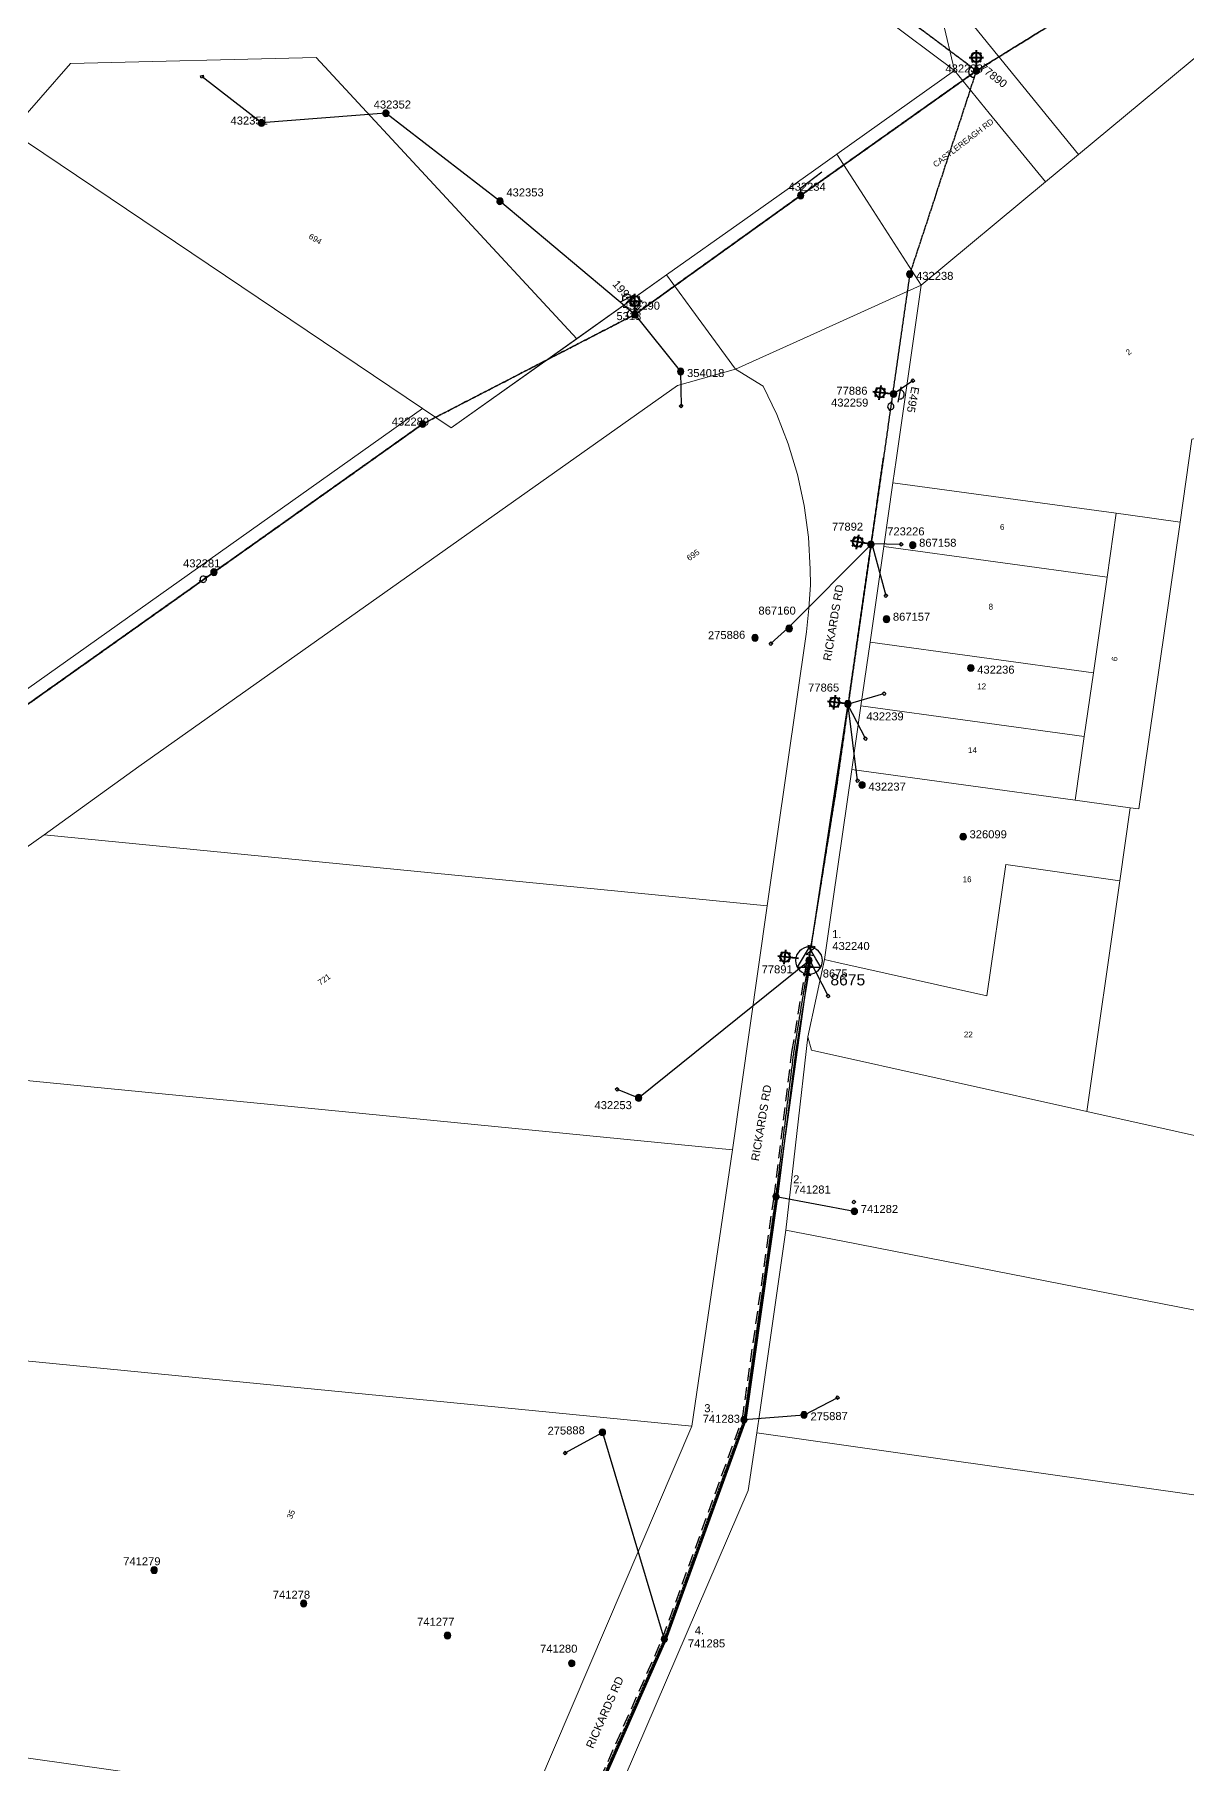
# Model space of a CAD drawing. Header units: metres. Extents: x 284044 to 286251, y 6274170 to 6277073.
# Drawn here: x 285376 to 285736, y 6275462 to 6276002 of the extents above; entities that cross this region are included whole.
import ezdxf
from ezdxf.enums import TextEntityAlignment as Align

# ---------------------------------------------------------------- set-up
doc = ezdxf.new("R2010")
doc.units = ezdxf.units.M
doc.linetypes.add('Cable Exist OH', pattern=[1, 1, 0])
doc.linetypes.add('Cable New OH', pattern=[6, 4, -2])
doc.layers.get('0').update_dxf_attribs({"color": 6})
doc.layers.add('Cadastre Land Parcels_SP_EXT', color=9, linetype='Continuous', lineweight=5)
doc.layers.add('Cadastre Roads_SP_EXT', color=9, linetype='Continuous', lineweight=5)
for name, color, linetype in [('Equip_LV_EXT', 7, 'Continuous'), ('Equip_SP_HV_EXT', 7, 'Continuous'), ('Equip_SP_LV_EXT', 7, 'Continuous'), ('Equip_SP_SL_EXT', 7, 'Continuous'), ('Mains_HV_EXT', 7, 'Continuous'), ('Mains_LV_EXT', 7, 'Continuous'), ('Mains_LV_MOD', 3, 'Continuous'), ('Mains_LV_NEW_E57', 2, 'Continuous'), ('Mains_SL_EXT', 7, 'Continuous'), ('Notes', 7, 'Continuous'), ('OH_Details_SP_MISC', 7, 'Continuous'), ('Services_SP_EXT', 7, 'Continuous'), ('Sub_SP_TR_HV_LV_MOD', 3, 'Continuous'), ('Sub_SP_TR_HV_LV_SL_LS_NEW', 250, 'Continuous'), ('SupportsOH_SP_TR_HV_LV_SL_EXT', 7, 'Continuous')]:
    doc.layers.add(name, color=color, linetype=linetype)
doc.styles.add('iecARIAL', font='arial.ttf', dxfattribs={"height": 2})
doc.styles.add('POLE_LABEL', font='arial.ttf')
doc.styles.get("Standard").update_dxf_attribs({"font": 'arial.ttf'})
doc.linetypes.add('IECLCABS1', pattern='A,7,-0.5,["/",Standard,S=1.5,R=0,X=0.2,Y=-0.7],-1.8', length=9.3)

# ---------------------------------------------------------------- blocks, each defined once
blk = doc.blocks.new('SUB_POLE_EXT')
blk.add_wipeout([(0, 4.22), (0.42, 4.2), (0.83, 4.14), (1.21, 4.05), (1.62, 3.9), (1.99, 3.72), (2.35, 3.51), (2.68, 3.26), (2.99, 2.99), (3.28, 2.66), (3.52, 2.34), (3.76, 1.92), (3.9, 1.62), (4.04, 1.23), (4.18, 0.63), (4.22, 0), (4.18, -0.61), (4.06, -1.15), (3.9, -1.62), (3.58, -2.24), (3.22, -2.73), (2.97, -3.01), (2.68, -3.26), (2.36, -3.5), (2, -3.72), (1.64, -3.89), (1.25, -4.03), (0.82, -4.14), (0.42, -4.2), (0, -4.22), (-0.41, -4.2), (-0.8, -4.15), (-1.21, -4.05), (-1.62, -3.9), (-1.99, -3.73), (-2.35, -3.51), (-2.68, -3.26), (-2.96, -3.02), (-3.23, -2.72), (-3.51, -2.35), (-3.71, -2.01), (-3.91, -1.6), (-4.05, -1.21), (-4.16, -0.76), (-4.22, -0.14), (-4.21, 0.39), (-4.14, 0.83), (-4.03, 1.27), (-3.9, 1.63), (-3.71, 2.02), (-3.5, 2.37), (-3.28, 2.67), (-2.99, 2.99), (-2.68, 3.27), (-2.33, 3.52), (-1.98, 3.73), (-1.63, 3.9), (-1.2, 4.05), (-0.78, 4.15), (-0.4, 4.21)])
blk.add_line((2.16, 0.48), (2.16, 0.48, 0))
blk.add_lwpolyline([(-4.22, 0, 1), (4.22, 0, 1)], format="xyb", close=True)
blk.add_lwpolyline([(2.14, 0.52), (0, 4.22), (-3.66, -2.11), (3.66, -2.11)], close=True)
for tag, height, flags, p in [('STREET_CODE', 0.2, 9, (1.5, 0)), ('ASSET_NUM', 3.5, 8, (2, 2)), ('CONSTRUCTED_VOLTAGE', 0.2, 9, (1.5, -0.2)), ('OPERATING_VOLTAGE', 0.2, 9, (1.5, -0.6)), ('OPERATED_BY', 0.2, 9, (1.5, -0.8)), ('ORIENTATION', 0.2, 9, (1.5, -1.2)), ('OWNED_BY', 0.2, 9, (1.5, -1.4)), ('SECONDARY_VOLTAGE', 0.2, 9, (1.5, -1.6)), ('STATE', 0.2, 9, (1.5, -1.8)), ('SUBSTATION_TYPE', 0.2, 9, (1.5, -2)), ('STREETNAME', 0.2, 9, (1.5, -2.8)), ('SUBURB', 0.2, 9, (1.5, -3)), ('Z', 0.2, 1, (1.5, -3.4)), ('NO_PHASES', 0.2, 9, (1.5, -0.4)), ('MAINTAINED_BY', 0.2, 9, (1.5, -1)), ('USAGE', 0.2, 9, (1.5, -2.2)), ('LEGEND', 0.2, 9, (1.5, -2.4)), ('LOCATION', 0.2, 9, (1.5, -2.6)), ('NOTES', 0.2, 9, (1.5, -3.2))]:
    blk.add_attdef(tag, text='', height=height, dxfattribs=dict(flags=flags)).set_placement(p, align=Align.MIDDLE_LEFT)
blk = doc.blocks.new('LV_OH_LINKS_OPEN_EXT')
for p, q in [((-0.17, 4.97), (-0.17, 5.46)), ((0.17, 4.97), (0.17, 5.46)), ((-0.17, 3), (-0.17, 2.5)), ((0.17, 3), (0.17, 2.5))]:
    blk.add_line(p, q)
blk.add_lwpolyline([(0, 2.99, 1), (0, 4.98, 1)], format="xyb", close=True)
at = {"flags": 9}
for tag, p in [('ACTUAL_STATUS', (0, 0)), ('CONSTRUCTED_VOLTAGE', (0, -0.2)), ('OPERATING_VOLTAGE', (0, -0.6)), ('ORIENTATION', (0, -0.8)), ('OWNED_BY', (0, -1)), ('STATE', (0, -1.2)), ('SWITCH_TYPE', (0, -1.4)), ('NO_PHASES', (0, -0.4)), ('USAGE', (0, -1.6)), ('LEGEND', (0, -1.8)), ('NOTES', (0, -2))]:
    blk.add_attdef(tag, text='', height=0.2, dxfattribs=at).set_placement(p, align=Align.MIDDLE_LEFT)
at = {"flags": 1}
blk.add_attdef('Z', (0, 0), '', height=0.2, dxfattribs=at)
blk = doc.blocks.new('LV_OH_LINKS_DISTFUSE_EXT')
for p, q in [((0, 0), (0.96, 0)), ((3.84, 0), (4.8, 0))]:
    blk.add_line(p, q)
blk.add_lwpolyline([(3.84, -1.2), (3.84, 1.2), (0.96, -1.2), (0.96, 1.2)], close=True)
at = {"flags": 9}
for tag, p in [('ACTUAL_STATUS', (0, 0)), ('CONSTRUCTED_VOLTAGE', (0, -0.2)), ('OPERATING_VOLTAGE', (0, -0.6)), ('ORIENTATION', (0, -0.8)), ('OWNED_BY', (0, -1)), ('STATE', (0, -1.2)), ('SWITCH_TYPE', (0, -1.4)), ('NO_PHASES', (0, -0.4)), ('USAGE', (0, -1.6)), ('NOTES', (0, -1.8))]:
    blk.add_attdef(tag, text='', height=0.2, dxfattribs=at).set_placement(p, align=Align.MIDDLE_LEFT)
at = {"flags": 1}
blk.add_attdef('Z', (0, 0), '', height=0.2, dxfattribs=at)
blk = doc.blocks.new('SL_LANTERN_EXT')
at = {"lineweight": 40}
for p, q in [((-1.46, 5.68), (-1.06, 5.28)), ((0, 1.97), (0, 6.47)), ((1.46, 5.68), (1.06, 5.28)), ((-2.25, 4.22), (2.25, 4.22)), ((-1.46, 2.76), (-1.06, 3.16)), ((0, 0), (0, 2.72)), ((1.46, 2.76), (1.06, 3.16))]:
    blk.add_line(p, q, dxfattribs=at)
blk.add_circle((0, 4.22), 1.5, dxfattribs=at)
at = {"style": 'iecARIAL', "flags": 8}
blk.add_attdef('ASSET_NUM', (1.5, 1.5), '', height=2.5, dxfattribs=at)
for tag, p, height, flags in [('OPERATING_VOLTAGE', (0.98, -1.65), 0.2, 9), ('ORIENTATION', (0.98, -1.85), 0.2, 9), ('OWNED_BY', (0.98, -2.05), 0.2, 9), ('STATE', (0.98, -2.25), 0.2, 9), ('CONSTRUCTED_VOLTAGE', (0.98, -0.65), 0.2, 9), ('CONTROL_TYPE', (0.98, -0.85), 0.2, 9), ('LANTERN_PURPOSE', (0.98, -1.05), 0.2, 9), ('LANTERN_TYPE', (0.98, -1.25), 0.2, 9), ('NO_PHASES', (0.98, -1.45), 0.2, 9), ('USAGE', (0.98, -2.45), 0.2, 9), ('CEXIST', (0.98, -2.65), 0.2, 9), ('CNEW', (0.98, -2.85), 0.2, 9), ('CNUMBER', (0.98, -3.05), 0.2, 9), ('CREMOVE', (0.98, -3.25), 0.2, 9), ('CREPLACE', (0.98, -3.45), 0.2, 9), ('LKINGHEIGHT', (0.98, -3.65), 0.2, 9), ('LBRACKET', (0.98, -3.85), 0.2, 9), ('LBRACKETVOCAB', (0.98, -4.05), 0.2, 9), ('LCATEGORY', (0.98, -4.25), 0.2, 9), ('LCHARGE1', (0.98, -4.45), 0.2, 9), ('LCHARGE1PERCENT', (0.98, -4.65), 0.2, 9), ('LCHARGE2', (0.98, -4.85), 0.2, 9), ('LCHARGE2PERCENT', (0.98, -5.05), 0.2, 9), ('LCHARGE3', (0.98, -5.25), 0.2, 9), ('LCHARGE3PERCENT', (0.98, -5.45), 0.2, 9), ('LNUMBER', (2.18, -3.25), 2.5, 8), ('STREETNAME', (0.98, -9.25), 0.2, 9), ('SUBURB', (0.98, -9.45), 0.2, 1), ('LEXIST', (0.98, -5.65), 0.2, 9), ('LLAMP', (0.98, -5.85), 0.2, 9), ('LLAMPVOCAB', (0.98, -6.05), 0.2, 9), ('LMAST', (0.98, -6.25), 0.2, 9), ('LMASTVOCAB', (0.98, -6.45), 0.2, 9), ('LNEW', (0.98, -6.65), 0.2, 9), ('LANTNUMBER', (0.98, -6.85), 0.2, 9), ('LOUTREACH', (0.98, -7.25), 0.2, 9), ('LOUTREACHVOCAB', (0.98, -7.45), 0.2, 9), ('LRATECODE', (0.98, -7.65), 0.2, 9), ('LREMOVE', (0.98, -7.85), 0.2, 9), ('LREPLACE', (0.98, -8.05), 0.2, 9), ('LTYPE', (0.98, -8.25), 0.2, 9), ('LTYPEVOCAB', (0.98, -8.45), 0.2, 9), ('LEGEND', (0.98, -8.65), 0.2, 9), ('LOCATION', (0.98, -8.85), 0.2, 9), ('NOTES', (0.98, -9.05), 0.2, 9)]:
    blk.add_attdef(tag, p, '', height=height, dxfattribs=dict(flags=flags))
blk = doc.blocks.new('CCP_EXT')
blk.add_wipeout([(0, 0.57), (0.57, 0), (0, -0.57), (-0.57, 0)])
blk.add_lwpolyline([(-0.57, 0), (0, 0.57), (0.57, 0), (0, -0.57), (-0.57, 0)])
at = {"flags": 1}
blk.add_attdef('Z', (0, 0), '', height=0.2, dxfattribs=at)
at = {"flags": 9}
for tag, p in [('CCP_TYPE', (0, 0)), ('CONSTRUCTED_VOLTAGE', (0, -0.2)), ('OPERATING_VOLTAGE', (0, -0.6)), ('ORIENTATION', (0, -0.8)), ('OWNED_BY', (0, -1)), ('STATE', (0, -1.8)), ('NO_PHASES', (0, -0.4)), ('USAGE', (0, -1.2)), ('LEGEND', (0, -1.4)), ('LIFE_SUPPORT', (0, -1.6)), ('NOTES', (0, -2))]:
    blk.add_attdef(tag, text='', height=0.2, dxfattribs=at).set_placement(p, align=Align.MIDDLE_LEFT)
blk = doc.blocks.new('POLE_EXT')
blk.add_hatch(color=256).paths.add_polyline_path([(-1, 0, 1), (1, 0, 1)])
blk.add_lwpolyline([(-1, 0, 1), (1, 0, 1)], format="xyb", close=True)
for tag, height, flags, p in [('pNumber', 2.5, 8, (-17.84, 2.07)), ('OWNED_BY', 0.2, 9, (1.35, -0.4)), ('SPECIAL_USE', 0.2, 9, (1.35, -0.8)), ('STATE', 0.2, 9, (1.35, -1)), ('cLV', 0.2, 9, (1.35, -1.4)), ('hDepth', 0.2, 9, (1.35, -1.6)), ('hDia', 0.2, 9, (1.35, -1.8)), ('cHV', 0.2, 9, (1.35, -2)), ('cLinedev', 0.2, 9, (1.35, -3.4)), ('pExisting', 0.2, 9, (1.35, -3.8)), ('pFooting', 0.2, 9, (1.35, -4.4)), ('pNew', 0.2, 9, (1.35, -4.6)), ('pRelocate', 0.2, 9, (1.35, -5)), ('pRemove', 0.2, 9, (1.35, -5.2)), ('pReplace', 0.2, 9, (1.35, -5.4)), ('PARENT', 0.2, 9, (1.35, -0.6)), ('USAGE', 0.2, 9, (1.35, -1.2)), ('LBRACKET', 0.2, 9, (1.35, -2.2)), ('LExisting', 0.2, 9, (1.35, -2.4)), ('LANTNUMBER', 0.2, 9, (1.35, -2.6)), ('LOther', 0.2, 9, (1.35, -2.8)), ('LRemove', 0.2, 9, (1.35, -3)), ('LEGEND', 0.2, 9, (1.35, -3.2)), ('LOCATION', 0.2, 9, (1.35, -3.6)), ('PFNUMBER', 0.2, 9, (1.35, -4)), ('NEWPFNUMBER', 0.2, 9, (1.35, -4.2)), ('pStay', 0.2, 9, (1.35, -5.6)), ('pType', 0.2, 9, (1.35, -5.8)), ('cspan', 0.2, 9, (1.35, -6)), ('STREETNAME', 0.2, 9, (1.35, -6.2)), ('SUBURB', 0.2, 9, (1.35, -6.4)), ('OPERATED_BY', 0.2, 9, (1.36, -7.01)), ('NOTES', 0.2, 9, (1.35, -6.6)), ('MAINTAINED_BY', 0.2, 9, (1.36, -6.81))]:
    blk.add_attdef(tag, text='', height=height, dxfattribs=dict(flags=flags)).set_placement(p, align=Align.MIDDLE_LEFT)
at = {"style": 'POLE_LABEL'}
for tag, height, flags, p in [('STRUCTURE_PLANT_NUMBER', 0.2, 9, (1.35, 0.03)), ('ASSET_NUM', 2.5, 8, (2, 2)), ('STREET_CODE', 0.2, 9, (1.35, -0.2))]:
    blk.add_attdef(tag, text='', height=height, dxfattribs=dict(at, flags=flags)).set_placement(p, align=Align.MIDDLE_LEFT)
at = {"flags": 1}
blk.add_attdef('Z', (1.35, -7.33), '', height=0.2, dxfattribs=at)
blk = doc.blocks.new('HV_USL_CLOSED_EXT')
blk.add_line((2.4, 5.5), (-2.4, 5.5))
blk.add_lwpolyline([(1.44, 5.5, 0.414214), (0, 6.94, 0.414214), (-1.44, 5.5)], format="xyb")
for tag, height, flags, p in [('STREET_CODE', 0.2, 9, (1.5, 0)), ('ASSET_NUM', 2.5, 8, (2, 2)), ('ACTUAL_STATUS', 0.2, 9, (1.5, -0.2)), ('CONSTRUCTED_VOLTAGE', 0.2, 9, (1.5, -0.4)), ('OPERATING_VOLTAGE', 0.2, 9, (1.5, -0.8)), ('ORIENTATION', 0.2, 9, (1.5, -1)), ('OWNED_BY', 0.2, 9, (1.5, -1.2)), ('OPERATED_BY', 0.2, 9, (1.5, -1.4)), ('STATE', 0.2, 9, (1.5, -1.8)), ('SWITCH_TYPE', 0.2, 9, (1.5, -2)), ('STREETNAME', 0.2, 9, (1.5, -2.8)), ('SUBURB', 0.2, 9, (1.5, -3)), ('Z', 0.2, 1, (1.5, -3.6)), ('NO_PHASES', 0.2, 9, (1.5, -0.6)), ('MAINTAINED_BY', 0.2, 9, (1.5, -1.6)), ('USAGE', 0.2, 9, (1.5, -2.2)), ('LEGEND', 0.2, 9, (1.5, -2.4)), ('LOCATION', 0.2, 9, (1.5, -2.6)), ('NOTES', 0.2, 9, (1.5, -3.2)), ('LABEL_ALIGNMENT', 0.2, 9, (1.5, -3.4))]:
    blk.add_attdef(tag, text='', height=height, dxfattribs=dict(flags=flags)).set_placement(p, align=Align.MIDDLE_LEFT)
blk = doc.blocks.new('*U125')
blk.add_line((-18.01, 1.31), (-22.81, 1.31))
blk.add_lwpolyline([(-18.97, 1.31, 0.414214), (-20.41, 2.75, 0.414214), (-21.85, 1.31)], format="xyb")
for tag, height, flags, p in [('STREET_CODE', 0.2, 9, (1.5, 0)), ('ASSET_NUM', 2.5, 8, (2, 2)), ('ACTUAL_STATUS', 0.2, 9, (1.5, -0.2)), ('CONSTRUCTED_VOLTAGE', 0.2, 9, (1.5, -0.4)), ('OPERATING_VOLTAGE', 0.2, 9, (1.5, -0.8)), ('ORIENTATION', 0.2, 9, (1.5, -1)), ('OWNED_BY', 0.2, 9, (1.5, -1.2)), ('OPERATED_BY', 0.2, 9, (1.5, -1.4)), ('STATE', 0.2, 9, (1.5, -1.8)), ('SWITCH_TYPE', 0.2, 9, (1.5, -2)), ('STREETNAME', 0.2, 9, (1.5, -2.8)), ('SUBURB', 0.2, 9, (1.5, -3)), ('Z', 0.2, 1, (1.5, -3.6)), ('NO_PHASES', 0.2, 9, (1.5, -0.6)), ('MAINTAINED_BY', 0.2, 9, (1.5, -1.6)), ('USAGE', 0.2, 9, (1.5, -2.2)), ('LEGEND', 0.2, 9, (1.5, -2.4)), ('LOCATION', 0.2, 9, (1.5, -2.6)), ('NOTES', 0.2, 9, (1.5, -3.2)), ('LABEL_ALIGNMENT', 0.2, 9, (1.5, -3.4))]:
    blk.add_attdef(tag, text='', height=height, dxfattribs=dict(flags=flags)).set_placement(p, align=Align.MIDDLE_LEFT)
blk = doc.blocks.new('SUB_POLE_NEW')
blk.add_wipeout([(-3.84, 0), (-3.81, -0.48), (-3.72, -0.95), (-3.57, -1.41), (-3.37, -1.85), (-3.11, -2.26), (-2.8, -2.63), (-2.45, -2.96), (-2.06, -3.24), (-1.63, -3.47), (-1.19, -3.65), (-0.72, -3.77), (-0.24, -3.83), (0.24, -3.83), (0.72, -3.77), (1.19, -3.65), (1.63, -3.47), (2.06, -3.24), (2.45, -2.96), (2.8, -2.63), (3.11, -2.26), (3.37, -1.85), (3.57, -1.41), (3.72, -0.95), (3.81, -0.48), (3.84, 0), (3.81, 0.48), (3.72, 0.95), (3.57, 1.41), (3.37, 1.85), (3.11, 2.26), (2.8, 2.63), (2.45, 2.96), (2.06, 3.24), (1.63, 3.47), (1.19, 3.65), (0.72, 3.77), (0.24, 3.83), (-0.24, 3.83), (-0.72, 3.77), (-1.19, 3.65), (-1.63, 3.47), (-2.06, 3.24), (-2.45, 2.96), (-2.8, 2.63), (-3.11, 2.26), (-3.37, 1.85), (-3.57, 1.41), (-3.72, 0.95), (-3.81, 0.48)])
blk.add_lwpolyline([(-3.84, 0, 1), (3.84, 0, 1)], format="xyb", close=True)
blk.add_lwpolyline([(1.94, 0.47), (0, 3.84), (-3.33, -1.92), (3.33, -1.92)], close=True)
for tag, height, flags, p in [('STREET_CODE', 0.2, 9, (1.5, 0)), ('ASSET_NUM', 3.5, 8, (2, 2)), ('CONSTRUCTED_VOLTAGE', 0.2, 9, (1.5, -0.2)), ('OPERATING_VOLTAGE', 0.2, 9, (1.5, -0.6)), ('OPERATED_BY', 0.2, 9, (1.5, -0.8)), ('ORIENTATION', 0.2, 9, (1.5, -1.2)), ('OWNED_BY', 0.2, 9, (1.5, -1.4)), ('SECONDARY_VOLTAGE', 0.2, 9, (1.5, -1.6)), ('STATE', 0.2, 9, (1.5, -1.8)), ('SUBSTATION_TYPE', 0.2, 9, (1.5, -2)), ('SUBURB', 0.2, 9, (1.5, -2.6)), ('STREETNAME', 0.2, 9, (1.5, -2.8)), ('Z', 0.2, 1, (1.5, -3.4)), ('NO_PHASES', 0.2, 9, (1.5, -0.4)), ('MAINTAINED_BY', 0.2, 9, (1.5, -1)), ('USAGE', 0.2, 9, (1.5, -2.2)), ('LEGEND', 0.2, 9, (1.5, -2.4)), ('LOCATION', 0.2, 9, (1.5, -3)), ('NOTES', 0.2, 9, (1.5, -3.2))]:
    blk.add_attdef(tag, text='', height=height, dxfattribs=dict(flags=flags)).set_placement(p, align=Align.MIDDLE_LEFT)

msp = doc.modelspace()

# ---------------------------------------------------------------- linework, layer by layer
at = {"layer": 'Cadastre Land Parcels_SP_EXT', "linetype": 'Continuous'}
for points in [[(284616.64, 6276067.35), (285368.51, 6275971.98), (285387.08, 6275993.24), (285463.84, 6275995.15), (285545.19, 6275907.25), (285573.26, 6275927.16), (285597.68, 6275944.48), (285619.17, 6275959.72), (285626.46, 6275964.9), (285663.27, 6275991.01), (285618.03, 6276024.9), (285618.03, 6276024.9), (285574.22, 6276057.72), (285448.95, 6276151.55), (285263.21, 6276200.08), (285016.44, 6276264.43), (284879.98, 6276300.01), (284860.42, 6276305.35), (284643.44, 6276364.57)], [(284829.58, 6275665.47), (285036.78, 6275634.99), (285144.58, 6275611.55), (285156.68, 6275625.7), (285180.43, 6275650.54), (285205.51, 6275674.06), (285231.82, 6275696.16), (285259.29, 6275716.8), (285382.96, 6275804.57), (285497.03, 6275885.42), (285497.03, 6275885.42), (285368.51, 6275971.98), (284616.64, 6276067.35)]]:
    msp.add_lwpolyline(points, dxfattribs=at)
for points in [[(285909.6, 6275912.4), (285746.6, 6276001.93), (285701.96, 6275964.83), (285691.63, 6275956.24), (285652.81, 6275923.99), (285644.98, 6275869.32), (285643.97, 6275862.27), (285713.75, 6275852.69), (285717.45, 6275852.18), (285733.68, 6275849.94), (285737.39, 6275875.9), (285909.6, 6275912.4)], [(285545.19, 6275907.25), (285463.84, 6275995.15), (285387.08, 6275993.24), (285368.51, 6275971.98), (285497.04, 6275885.42), (285505.96, 6275879.42), (285545.19, 6275907.25)], [(286250.54, 6275801.41), (286038.65, 6275884.08), (286046.85, 6275941.5), (285909.6, 6275912.4), (285737.39, 6275875.9), (285733.68, 6275849.94), (285720.84, 6275760.32), (285718.14, 6275760.69), (285714.87, 6275737.83), (285704.56, 6275665.81), (285964.17, 6275607.93), (285991.01, 6275600.35), (285997.12, 6275598.63), (285990.73, 6275554.25), (285984.53, 6275510.97), (286204.62, 6275479.95), (286250.54, 6275801.41)], [(285604.74, 6275730.06), (285617, 6275815.66), (285617.75, 6275822.99), (285618.26, 6275830.35), (285618.18, 6275835.29), (285617.61, 6275845.23), (285616.26, 6275855.11), (285614.14, 6275864.86), (285611.27, 6275874.39), (285607.69, 6275883.6), (285603.44, 6275892.43), (285594.82, 6275897.7), (285576.71, 6275892.6), (285408.38, 6275773.57), (285378.78, 6275752.21), (285604.74, 6275730.06)], [(285713.75, 6275852.69), (285643.97, 6275862.27), (285641.12, 6275842.34), (285710.9, 6275832.77), (285713.75, 6275852.69)], [(285733.68, 6275849.94), (285717.45, 6275852.18), (285713.75, 6275852.69), (285710.9, 6275832.77), (285706.62, 6275802.9), (285703.77, 6275782.98), (285700.91, 6275763.06), (285718.14, 6275760.69), (285720.84, 6275760.32), (285733.68, 6275849.94)], [(285710.9, 6275832.77), (285641.12, 6275842.34), (285636.85, 6275812.48), (285706.62, 6275802.9), (285710.9, 6275832.77)], [(285706.62, 6275802.9), (285636.85, 6275812.48), (285633.99, 6275792.56), (285703.77, 6275782.98), (285706.62, 6275802.9)], [(285703.77, 6275782.98), (285633.99, 6275792.56), (285631.14, 6275772.64), (285700.91, 6275763.06), (285703.77, 6275782.98)], [(285604.74, 6275730.06), (285378.78, 6275752.21), (285283.03, 6275684.3), (285593.82, 6275653.82), (285604.74, 6275730.06)], [(285618.59, 6275684.98), (285617.4, 6275689.12), (285610.54, 6275628.73), (285628.31, 6275625.25), (285984.75, 6275555.42), (285990.73, 6275554.25), (285997.12, 6275598.63), (285991.01, 6275600.35), (285964.17, 6275607.93), (285704.56, 6275665.81), (285618.59, 6275684.98)], [(285593.82, 6275653.82), (285283.03, 6275684.3), (285256.87, 6275664.65), (285232.24, 6275643.95), (285208.77, 6275621.94), (285193.11, 6275605.53), (285323.04, 6275592.76), (285581.2, 6275567.47), (285593.82, 6275653.82)], [(285628.31, 6275625.25), (285610.54, 6275628.73), (285602.38, 6275571.83), (285601.45, 6275565.38), (285629.41, 6275561.41), (285984.53, 6275510.97), (285990.73, 6275554.25), (285984.75, 6275555.42), (285628.31, 6275625.25)], [(285527.57, 6275441.94), (285581.2, 6275567.47), (285323.04, 6275592.76), (285310.67, 6275472.64), (285527.57, 6275441.94)], [(285629.41, 6275561.41), (285601.45, 6275565.38), (285598.73, 6275547.36), (285499.04, 6275315.59), (285633.56, 6275296.47), (286004.31, 6275243.75), (286022.59, 6275241.14), (286167.14, 6275220.34), (286204.62, 6275479.95), (285984.53, 6275510.97), (285629.41, 6275561.41)], [(285527.57, 6275441.94), (285310.67, 6275472.64), (285301.55, 6275374.44), (285487.55, 6275348.21), (285527.57, 6275441.94)]]:
    msp.add_lwpolyline(points, close=True, dxfattribs=at)
at = {"layer": 'Cadastre Roads_SP_EXT', "linetype": 'Continuous'}
msp.add_lwpolyline([(285743.78, 6276048.06), (285735.57, 6276054.62), (285724.19, 6276046.51), (285683.21, 6276031.49), (285655.97, 6276021.51), (285674.45, 6275998.59), (285680, 6275991.77), (285701.96, 6275964.83), (285746.6, 6276001.93)], dxfattribs=at)
msp.add_lwpolyline([(285691.63, 6275956.24), (285674.09, 6275977.75), (285663.27, 6275991.01), (285626.46, 6275964.9), (285635.9, 6275950.25), (285652.81, 6275923.99), (285691.63, 6275956.24)], close=True, dxfattribs=at)
at = {"layer": 'Mains_HV_EXT', "linetype": 'Cable Exist OH'}
for points in [[(285670.05, 6275990.94), (285450.76, 6276155.22)], [(285745.96, 6276044.83), (285696.91, 6276007.58), (285670.05, 6275990.94)], [(285563.38, 6275914.82), (285615.15, 6275951.99), (285670.05, 6275990.94)]]:
    msp.add_lwpolyline(points, dxfattribs=at)
at = {"layer": 'Mains_LV_EXT', "linetype": 'Cable Exist OH'}
for points in [[(285670.05, 6275990.94), (285597.56, 6276045.23), (285528.04, 6276097.3)], [(285670.05, 6275990.94), (285696.91, 6276007.58)], [(285670.05, 6275990.94), (285615.15, 6275951.99)], [(285615.15, 6275951.99), (285563.38, 6275914.82)], [(285563.38, 6275914.82), (285497.08, 6275880.61), (285431.87, 6275834.3)], [(285431.87, 6275834.3), (285371.08, 6275791.16)]]:
    msp.add_lwpolyline(points, dxfattribs=at)
at = {"layer": 'Mains_LV_EXT', "linetype": 'Continuous'}
for points in [[(285668.47, 6275992.12, 0.840919), (285669.48, 6275989)], [(285561.86, 6275916.1, 0.728919), (285561.62, 6275913.87)]]:
    msp.add_lwpolyline(points, format="xyb", dxfattribs=at)
at = {"layer": 'Mains_LV_MOD', "linetype": 'Cable Exist OH'}
for points in [[(285607.47, 6275639.18), (285613.04, 6275684.26)], [(285597.53, 6275569.56), (285607.47, 6275639.18)], [(285572.56, 6275500.94), (285597.53, 6275569.56)], [(285543.39, 6275435.05), (285572.56, 6275500.94)]]:
    msp.add_lwpolyline(points, dxfattribs=at)
at = {"layer": 'Mains_SL_EXT', "linetype": 'Cable Exist OH'}
for points in [[(285670.05, 6275990.94), (285696.91, 6276007.58), (285745.96, 6276044.83)], [(285563.38, 6275914.82), (285615.15, 6275951.99), (285670.05, 6275990.94)]]:
    msp.add_lwpolyline(points, dxfattribs=at)
at = {"layer": 'OH_Details_SP_MISC', "linetype": 'Cable New OH'}
for p, q in [((285606.88, 6275639.26), (285612.45, 6275684.35)), ((285596.95, 6275569.71), (285606.88, 6275639.26)), ((285572.01, 6275501.17), (285596.95, 6275569.71)), ((285542.84, 6275435.3), (285572.01, 6275501.17))]:
    msp.add_line(p, q, dxfattribs=at)
at = {"layer": 'OH_Details_SP_MISC', "color": 7, "linetype": 'Continuous'}
for p, q in [((285608.07, 6275639.1), (285613.63, 6275684.18)), ((285598.12, 6275569.41), (285608.07, 6275639.1)), ((285573.12, 6275500.72), (285598.12, 6275569.41)), ((285543.94, 6275434.81), (285573.12, 6275500.72))]:
    msp.add_line(p, q, dxfattribs=at)
at = {"layer": 'Services_SP_EXT'}
msp.add_line((285629.8, 6275793.03), (285641.16, 6275796.39), dxfattribs=at)
msp.add_lwpolyline([(285615.15, 6275951.99), (285615.2, 6275954.39), (285621.78, 6275959.36)], dxfattribs=at)

# ---------------------------------------------------------------- block references
at = {"layer": 'Equip_SP_HV_EXT'}
ref = msp.add_blockref('HV_USL_CLOSED_EXT', (285563.38, 6275914.82), dxfattribs=dict(at, rotation=26.7017428572997))
ref.add_attrib('ASSET_NUM', '5313', dxfattribs={"layer": '0', "height": 2.5}).set_placement((285565.38, 6275915.57), align=Align.TOP_RIGHT)
at = {"layer": 'Equip_SP_LV_EXT'}
for p, rotation in [((285644.16, 6275889.98), 167.7827741260742), ((285431.87, 6275834.3), 123.184561636038)]:
    msp.add_blockref('LV_OH_LINKS_OPEN_EXT', p, dxfattribs=dict(at, rotation=rotation))
at = {"layer": 'Equip_SP_SL_EXT'}
ref = msp.add_blockref('SL_LANTERN_EXT', (285670.05, 6275990.94), dxfattribs=at)
ref.add_attrib('ASSET_NUM', '77890', dxfattribs={"layer": '0', "height": 2.5, "rotation": 321.9742, "style": 'iecARIAL'}).set_placement((285671.55, 6275992.44), align=Align.MIDDLE_LEFT)
ref = msp.add_blockref('SL_LANTERN_EXT', (285563.37, 6275914.8), dxfattribs=at)
ref.add_attrib('ASSET_NUM', '199414', dxfattribs={"layer": '0', "height": 2.5, "rotation": 311.6505, "style": 'iecARIAL'}).set_placement((285564.87, 6275916.3), align=Align.MIDDLE_RIGHT)
ref = msp.add_blockref('SL_LANTERN_EXT', (285644.17, 6275889.89), dxfattribs=dict(at, rotation=82.88546959870686))
ref.add_attrib('ASSET_NUM', '77886', dxfattribs={"layer": '0', "height": 2.5, "style": 'iecARIAL'}).set_placement((285626.32, 6275891), align=Align.MIDDLE_LEFT)
ref = msp.add_blockref('SL_LANTERN_EXT', (285637.12, 6275843.07), dxfattribs=dict(at, rotation=80.92299797431092))
ref.add_attrib('ASSET_NUM', '77892', dxfattribs={"layer": '0', "height": 2.5, "style": 'iecARIAL'}).set_placement((285624.95, 6275848.53), align=Align.MIDDLE_LEFT)
ref = msp.add_blockref('SL_LANTERN_EXT', (285629.94, 6275793.17), dxfattribs=dict(at, rotation=83.59063098435838))
ref.add_attrib('ASSET_NUM', '77865', dxfattribs={"layer": '0', "height": 2.5, "style": 'iecARIAL'}).set_placement((285617.49, 6275798.25), align=Align.MIDDLE_LEFT)
at = {"layer": 'Sub_SP_TR_HV_LV_SL_LS_NEW', "linetype": 'Continuous', "ltscale": 0.5}
ref = msp.add_blockref('SUB_POLE_NEW', (285617.85, 6275712.96), dxfattribs=at)
ref.add_attrib('ASSET_NUM', '8675', dxfattribs={"layer": '0', "height": 2.5}).set_placement((285622.07, 6275708.91), align=Align.MIDDLE_LEFT)
at = {"layer": 'SupportsOH_SP_TR_HV_LV_SL_EXT'}
ref = msp.add_blockref('POLE_EXT', (285670.05, 6275990.94), dxfattribs=dict(at, rotation=0.0191074545558081))
ref.add_attrib('ASSET_NUM', '432233', dxfattribs={"layer": '0', "height": 2.5, "rotation": 0.0421, "style": 'POLE_LABEL'}).set_placement((285672.05, 6275991.69), align=Align.MIDDLE_RIGHT)
ref = msp.add_blockref('POLE_EXT', (285485.6, 6275977.68), dxfattribs=dict(at, rotation=0.00840338099524728))
ref.add_attrib('ASSET_NUM', '432352', dxfattribs={"layer": '0', "height": 2.5, "rotation": 0.045, "style": 'POLE_LABEL'}).set_placement((285487.6, 6275978.43), align=Align.BOTTOM_CENTER)
ref = msp.add_blockref('POLE_EXT', (285446.71, 6275974.67), dxfattribs=dict(at, rotation=0.04741907847321158))
ref.add_attrib('ASSET_NUM', '432351', dxfattribs={"layer": '0', "height": 2.5, "rotation": 0.0122, "style": 'POLE_LABEL'}).set_placement((285448.71, 6275975.42), align=Align.MIDDLE_RIGHT)
ref = msp.add_blockref('POLE_EXT', (285615.15, 6275951.99), dxfattribs=dict(at, rotation=359.5791306307689))
ref.add_attrib('ASSET_NUM', '432234', dxfattribs={"layer": '0', "height": 2.5, "rotation": 359.794, "style": 'POLE_LABEL'}).set_placement((285617.15, 6275952.74), align=Align.BOTTOM_CENTER)
ref = msp.add_blockref('POLE_EXT', (285521.23, 6275950.21), dxfattribs=dict(at, rotation=0.04351750872541513))
ref.add_attrib('ASSET_NUM', '432353', dxfattribs={"layer": '0', "height": 2.5, "rotation": 0.0397, "style": 'POLE_LABEL'}).set_placement((285523.23, 6275950.96), align=Align.BOTTOM_LEFT)
ref = msp.add_blockref('POLE_EXT', (285649.22, 6275927.39), dxfattribs=at)
ref.add_attrib('ASSET_NUM', '432238', dxfattribs={"layer": '0', "height": 2.5, "style": 'POLE_LABEL'}).set_placement((285651.22, 6275928.14), align=Align.TOP_LEFT)
ref = msp.add_blockref('POLE_EXT', (285563.38, 6275914.82), dxfattribs=at)
ref.add_attrib('ASSET_NUM', '432290', dxfattribs={"layer": '0', "height": 2.5, "style": 'POLE_LABEL'}).set_placement((285565.38, 6275915.57), align=Align.BOTTOM_CENTER)
ref = msp.add_blockref('POLE_EXT', (285577.67, 6275897.03), dxfattribs=at)
ref.add_attrib('ASSET_NUM', '354018', dxfattribs={"layer": '0', "height": 2.5, "style": 'POLE_LABEL'}).set_placement((285579.67, 6275897.78), align=Align.TOP_LEFT)
ref = msp.add_blockref('POLE_EXT', (285644.16, 6275889.98), dxfattribs=at)
ref.add_attrib('ASSET_NUM', '432259', dxfattribs={"layer": '0', "height": 2.5, "rotation": 359.9473, "style": 'POLE_LABEL'}).set_placement((285624.66, 6275887.3), align=Align.MIDDLE_LEFT)
ref = msp.add_blockref('POLE_EXT', (285497.08, 6275880.61), dxfattribs=at)
ref.add_attrib('ASSET_NUM', '432289', dxfattribs={"layer": '0', "height": 2.5, "style": 'POLE_LABEL'}).set_placement((285499.08, 6275881.36), align=Align.MIDDLE_RIGHT)
ref = msp.add_blockref('POLE_EXT', (285431.87, 6275834.3), dxfattribs=at)
ref.add_attrib('ASSET_NUM', '432281', dxfattribs={"layer": '0', "height": 2.5, "style": 'POLE_LABEL'}).set_placement((285433.87, 6275835.06), align=Align.BOTTOM_RIGHT)
ref = msp.add_blockref('POLE_EXT', (285611.56, 6275816.7), dxfattribs=at)
ref.add_attrib('ASSET_NUM', '867160', dxfattribs={"layer": '0', "height": 2.5, "style": 'POLE_LABEL'}).set_placement((285607.8, 6275820.3), align=Align.BOTTOM_CENTER)
ref = msp.add_blockref('POLE_EXT', (285641.98, 6275819.63), dxfattribs=at)
ref.add_attrib('ASSET_NUM', '867157', dxfattribs={"layer": '0', "height": 2.5, "style": 'POLE_LABEL'}).set_placement((285643.98, 6275820.38), align=Align.MIDDLE_LEFT)
ref = msp.add_blockref('POLE_EXT', (285600.91, 6275813.78), dxfattribs=at)
ref.add_attrib('ASSET_NUM', '275886', dxfattribs={"layer": '0', "height": 2.5, "rotation": 1, "style": 'POLE_LABEL'}).set_placement((285597.85, 6275814.77), align=Align.MIDDLE_RIGHT)
ref = msp.add_blockref('POLE_EXT', (285668.32, 6275804.35), dxfattribs=at)
ref.add_attrib('ASSET_NUM', '432236', dxfattribs={"layer": '0', "height": 2.5, "style": 'POLE_LABEL'}).set_placement((285670.32, 6275805.1), align=Align.TOP_LEFT)
ref = msp.add_blockref('POLE_EXT', (285629.92, 6275793.14), dxfattribs=at)
ref.add_attrib('ASSET_NUM', '432239', dxfattribs={"layer": '0', "height": 2.5, "rotation": 359.9824, "style": 'POLE_LABEL'}).set_placement((285635.69, 6275790.5), align=Align.TOP_LEFT)
ref = msp.add_blockref('POLE_EXT', (285665.92, 6275751.66), dxfattribs=at)
ref.add_attrib('ASSET_NUM', '326099', dxfattribs={"layer": '0', "height": 2.5, "style": 'POLE_LABEL'}).set_placement((285667.92, 6275752.41), align=Align.MIDDLE_LEFT)
ref = msp.add_blockref('POLE_EXT', (285607.47, 6275639.18), dxfattribs=at)
ref.add_attrib('ASSET_NUM', '741281', dxfattribs={"layer": '0', "height": 2.5, "style": 'POLE_LABEL'}).set_placement((285612.9, 6275641.41), align=Align.MIDDLE_LEFT)
ref.add_attrib('PNUMBER', '2.', (285612.81, 6275643.35), dxfattribs={"layer": '0', "height": 2.5})
ref = msp.add_blockref('POLE_EXT', (285597.47, 6275569.49), dxfattribs=at)
ref.add_attrib('ASSET_NUM', '741283', dxfattribs={"layer": '0', "height": 2.5, "style": 'POLE_LABEL'}).set_placement((285584.55, 6275567.77), align=Align.BOTTOM_LEFT)
ref.add_attrib('PNUMBER', '3.', (285585.06, 6275571.83), dxfattribs={"layer": '0', "height": 2.5})
ref = msp.add_blockref('POLE_EXT', (285553.24, 6275565.54), dxfattribs=at)
ref.add_attrib('ASSET_NUM', '275888', dxfattribs={"layer": '0', "height": 2.5, "rotation": 1, "style": 'POLE_LABEL'}).set_placement((285547.73, 6275566.22), align=Align.MIDDLE_RIGHT)
ref = msp.add_blockref('POLE_EXT', (285616.22, 6275570.98), dxfattribs=at)
ref.add_attrib('ASSET_NUM', '275887', dxfattribs={"layer": '0', "height": 2.5, "rotation": 1, "style": 'POLE_LABEL'}).set_placement((285618.24, 6275570.48), align=Align.MIDDLE_LEFT)
ref = msp.add_blockref('POLE_EXT', (285413.18, 6275522.5), dxfattribs=at)
ref.add_attrib('ASSET_NUM', '741279', dxfattribs={"layer": '0', "height": 2.5, "style": 'POLE_LABEL'}).set_placement((285415.18, 6275523.25), align=Align.BOTTOM_RIGHT)
ref = msp.add_blockref('POLE_EXT', (285459.91, 6275512.06), dxfattribs=at)
ref.add_attrib('ASSET_NUM', '741278', dxfattribs={"layer": '0', "height": 2.5, "style": 'POLE_LABEL'}).set_placement((285461.91, 6275512.81), align=Align.BOTTOM_RIGHT)
ref = msp.add_blockref('POLE_EXT', (285504.83, 6275502.04), dxfattribs=at)
ref.add_attrib('ASSET_NUM', '741277', dxfattribs={"layer": '0', "height": 2.5, "style": 'POLE_LABEL'}).set_placement((285507, 6275504.36), align=Align.BOTTOM_RIGHT)
ref = msp.add_blockref('POLE_EXT', (285572.56, 6275500.96), dxfattribs=at)
ref.add_attrib('ASSET_NUM', '741285', dxfattribs={"layer": '0', "height": 2.5, "style": 'POLE_LABEL'}).set_placement((285579.92, 6275499.59), align=Align.MIDDLE_LEFT)
ref.add_attrib('PNUMBER', '4.', (285582.08, 6275502.4), dxfattribs={"layer": '0', "height": 2.5})
ref = msp.add_blockref('POLE_EXT', (285543.65, 6275493.37), dxfattribs=at)
ref.add_attrib('ASSET_NUM', '741280', dxfattribs={"layer": '0', "height": 2.5, "style": 'POLE_LABEL'}).set_placement((285545.41, 6275495.94), align=Align.BOTTOM_RIGHT)

# ---------------------------------------------------------------- texts
at = {"layer": 'Cadastre Land Parcels_SP_EXT'}
for s, rotation, p in [('694', 329.418, (285461.27, 6275938.74)), ('2', 39.678, (285717.62, 6275901.97)), ('695', 34.9804, (285580.34, 6275837.74)), ('6', 81.9354, (285714.01, 6275806.39)), ('721', 35.534, (285465.09, 6275705.1)), ('35', 66.7895, (285456.21, 6275538.3))]:
    msp.add_text(s, height=1.8, rotation=rotation, dxfattribs=at).set_placement(p)
for s, p in [('6', (285677.43, 6275847.52)), ('8', (285673.87, 6275822.62)), ('12', (285670.31, 6275797.73)), ('14', (285667.45, 6275777.81)), ('16', (285665.75, 6275737.44)), ('22', (285666.14, 6275688.95))]:
    msp.add_text(s, height=1.8, dxfattribs=at).set_placement(p)
at = {"layer": 'Cadastre Roads_SP_EXT'}
msp.add_text('CASTLEREAGH RD', height=1.8, rotation=37.5594, dxfattribs=at).set_placement((285657.36, 6275960.69))
at = {"layer": 'Cadastre Roads_SP_EXT', "color": 18, "true_color": 0x000000}
msp.add_text('RICKARDS RD', height=2.5, rotation=66.2488, dxfattribs=at).set_placement((285550.26, 6275466.54))
at = {"layer": 'Notes', "color": 18, "true_color": 0x000000}
for rotation, p in [(80.5153, (285624.6, 6275806.44)), (80.5153, (285602.1, 6275650.15)), (66.2488, (285550.26, 6275466.54))]:
    msp.add_text('RICKARDS RD', height=2.5, rotation=rotation, dxfattribs=at).set_placement(p)

# ---------------------------------------------------------------- next in the draw order: block references
at = {"layer": 'Services_SP_EXT', "rotation": 147.9967032512556}
msp.add_blockref('CCP_EXT', (285428.15, 6275989.13), dxfattribs=at)
at = {"layer": 'Services_SP_EXT'}
for p in [(285650.25, 6275894.11), (285577.79, 6275886.22), (285646.57, 6275842.96), (285641.8, 6275826.98), (285605.89, 6275812), (285635.38, 6275782.29), (285557.8, 6275672.74), (285631.82, 6275637.51), (285626.72, 6275576.36), (285541.63, 6275559.09)]:
    msp.add_blockref('CCP_EXT', p, dxfattribs=at)
at = {"layer": 'Sub_SP_TR_HV_LV_MOD'}
ref = msp.add_blockref('SUB_POLE_EXT', (285617.77, 6275712.95), dxfattribs=at)
ref.add_attrib('ASSET_NUM', '8675', dxfattribs={"layer": '0', "height": 3.5}).set_placement((285624.45, 6275708.69), align=Align.TOP_LEFT)

# ---------------------------------------------------------------- next in the draw order: linework, layer by layer
at = {"layer": 'Cadastre Land Parcels_SP_EXT', "linetype": 'Continuous'}
for points in [[(285626.11, 6275712.45), (285673.36, 6275701.92), (285679.24, 6275742.94), (285714.87, 6275737.83), (285718.14, 6275760.69), (285700.91, 6275763.06), (285631.14, 6275772.64), (285625.36, 6275732.26), (285622.63, 6275713.23), (285626.11, 6275712.45)], [(285618.59, 6275684.98), (285704.56, 6275665.81), (285714.87, 6275737.83), (285679.24, 6275742.94), (285673.36, 6275701.92), (285626.11, 6275712.45), (285622.63, 6275713.23), (285617.4, 6275689.12), (285618.59, 6275684.98)]]:
    msp.add_lwpolyline(points, close=True, dxfattribs=at)
at = {"layer": 'Cadastre Roads_SP_EXT', "linetype": 'Continuous'}
for points in [[(284984.32, 6276453.05), (285051.53, 6276399.05), (285264.68, 6276227.78), (285267.9, 6276218.07), (285263.21, 6276200.08), (285448.95, 6276151.55), (285618.03, 6276024.9), (285663.27, 6275991.01), (285659.58, 6276006.46), (285655.97, 6276021.51), (285618.63, 6276049.49), (285457.82, 6276169.99), (285449.11, 6276172.27), (285354.66, 6276196.9), (285302.24, 6276223.27), (285273.52, 6276246.35), (285160.83, 6276336.89), (285048.14, 6276427.43)], [(285082.23, 6275471.19), (285193.11, 6275605.53), (285208.77, 6275621.94), (285232.24, 6275643.95), (285256.87, 6275664.65), (285283.03, 6275684.3), (285378.78, 6275752.21), (285408.38, 6275773.57), (285576.71, 6275892.6), (285576.71, 6275892.6), (285594.82, 6275897.7), (285581.12, 6275916.42), (285573.26, 6275927.16), (285505.96, 6275879.42), (285497.03, 6275885.42), (285382.96, 6275804.57), (285259.29, 6275716.8), (285231.82, 6275696.16), (285205.51, 6275674.06), (285180.43, 6275650.54), (285156.68, 6275625.7)]]:
    msp.add_lwpolyline(points, dxfattribs=at)
at = {"layer": 'Mains_HV_EXT', "linetype": 'Cable Exist OH'}
for points in [[(285670.05, 6275990.94), (285649.22, 6275927.39), (285641.03, 6275870.02)], [(284938.82, 6275351.79), (284999.28, 6275426.5), (285031.44, 6275466.25), (285095.88, 6275545.75), (285158.36, 6275621.53), (285243.72, 6275700.14), (285310.91, 6275748.56), (285371.08, 6275791.16), (285431.87, 6275834.3), (285497.08, 6275880.61), (285563.38, 6275914.82)]]:
    msp.add_lwpolyline(points, dxfattribs=at)
at = {"layer": 'Mains_LV_EXT', "linetype": 'Cable Exist OH'}
for points in [[(285670.05, 6275990.94), (285649.22, 6275927.39), (285641.03, 6275870.02)], [(285632.88, 6275813.07), (285641.03, 6275870.02)], [(285617.77, 6275712.95), (285626.24, 6275766.5)]]:
    msp.add_lwpolyline(points, dxfattribs=at)
at = {"layer": 'Mains_LV_MOD', "linetype": 'Cable Exist OH'}
msp.add_lwpolyline([(285613.04, 6275684.26), (285617.76, 6275712.89)], dxfattribs=at)
at = {"layer": 'Mains_LV_NEW_E57', "linetype": 'IECLCABS1', "ltscale": 0.5, "flags": 128}
msp.add_lwpolyline([(285543.91, 6275435.71), (285572.9, 6275500.82), (285597.84, 6275569.42), (285607.77, 6275639.33), (285618, 6275712.76)], dxfattribs=at)
at = {"layer": 'Mains_SL_EXT', "linetype": 'Cable Exist OH'}
for points in [[(285670.05, 6275990.94), (285649.22, 6275927.39), (285641.03, 6275870.02)], [(285641.03, 6275870.02), (285632.88, 6275813.07)]]:
    msp.add_lwpolyline(points, dxfattribs=at)
at = {"layer": 'OH_Details_SP_MISC', "linetype": 'Cable New OH'}
msp.add_line((285612.45, 6275684.35), (285617.18, 6275713.04), dxfattribs=at)
at = {"layer": 'OH_Details_SP_MISC', "color": 7, "linetype": 'Continuous'}
msp.add_line((285613.63, 6275684.18), (285618.36, 6275712.85), dxfattribs=at)
at = {"layer": 'Services_SP_EXT'}
for points in [[(285563.38, 6275914.82), (285521.23, 6275950.21), (285485.6, 6275977.68), (285446.71, 6275974.67), (285428.15, 6275989.13)], [(285563.38, 6275914.82), (285577.67, 6275897.03), (285577.79, 6275886.22)], [(285650.25, 6275894.11), (285644.25, 6275890.07)], [(285637.43, 6275843.13), (285611.22, 6275816.87), (285605.89, 6275812)], [(285646.57, 6275842.98), (285637.43, 6275843.13)], [(285637.43, 6275843.13), (285641.8, 6275826.98)], [(285635.38, 6275782.29), (285630.02, 6275792.73)], [(285557.8, 6275672.74), (285564.49, 6275670.06), (285617.85, 6275712.96)], [(285607.47, 6275639.18), (285631.9, 6275634.6)], [(285626.72, 6275576.36), (285616.28, 6275570.89), (285597.5, 6275569.47)], [(285541.63, 6275559.09), (285553.29, 6275565.53), (285572.56, 6275500.96)]]:
    msp.add_lwpolyline(points, dxfattribs=at)

# ---------------------------------------------------------------- next in the draw order: block references
at = {"layer": 'Equip_LV_EXT'}
for p, rotation in [((285617.89, 6275713.68), 80.2884317514712), ((285617.52, 6275712.25), 263.6809117141634)]:
    msp.add_blockref('LV_OH_LINKS_DISTFUSE_EXT', p, dxfattribs=dict(at, rotation=rotation))
at = {"layer": 'Equip_SP_HV_EXT'}
ref = msp.add_blockref('*U125', (285641.03, 6275870.02), dxfattribs=dict(at, rotation=259.2963831756657))
ref.add_attrib('ASSET_NUM', 'E495', dxfattribs={"layer": '0', "height": 2.5, "rotation": 259.2964}).set_placement((285651.04, 6275892.2), align=Align.MIDDLE_LEFT)
at = {"layer": 'Equip_SP_SL_EXT'}
ref = msp.add_blockref('SL_LANTERN_EXT', (285614.5, 6275713.6), dxfattribs=dict(at, rotation=83.47203321350787))
ref.add_attrib('ASSET_NUM', '77891', dxfattribs={"layer": '0', "height": 2.5, "style": 'iecARIAL'}).set_placement((285602.97, 6275710.21), align=Align.MIDDLE_LEFT)
at = {"layer": 'SupportsOH_SP_TR_HV_LV_SL_EXT'}
ref = msp.add_blockref('POLE_EXT', (285637.11, 6275842.98), dxfattribs=at)
ref.add_attrib('ASSET_NUM', '723226', dxfattribs={"layer": '0', "height": 2.5, "rotation": 359.9916, "style": 'POLE_LABEL'}).set_placement((285642.2, 6275845.05), align=Align.BOTTOM_LEFT)
ref = msp.add_blockref('POLE_EXT', (285650.17, 6275842.75), dxfattribs=at)
ref.add_attrib('ASSET_NUM', '867158', dxfattribs={"layer": '0', "height": 2.5, "style": 'POLE_LABEL'}).set_placement((285652.17, 6275843.5), align=Align.MIDDLE_LEFT)
ref = msp.add_blockref('POLE_EXT', (285617.77, 6275712.95), dxfattribs=at)
ref.add_attrib('ASSET_NUM', '432240', dxfattribs={"layer": '0', "height": 2.5, "style": 'POLE_LABEL'}).set_placement((285625.06, 6275717.5), align=Align.MIDDLE_LEFT)
ref.add_attrib('PNUMBER', '1.', (285624.97, 6275719.96), dxfattribs={"layer": '0', "height": 2.5})
ref = msp.add_blockref('POLE_EXT', (285564.53, 6275670.06), dxfattribs=at)
ref.add_attrib('ASSET_NUM', '432253', dxfattribs={"layer": '0', "height": 2.5, "style": 'POLE_LABEL'}).set_placement((285562.42, 6275667.78), align=Align.MIDDLE_RIGHT)
ref = msp.add_blockref('POLE_EXT', (285631.95, 6275634.58), dxfattribs=at)
ref.add_attrib('ASSET_NUM', '741282', dxfattribs={"layer": '0', "height": 2.5, "style": 'POLE_LABEL'}).set_placement((285633.95, 6275635.33), align=Align.MIDDLE_LEFT)

# ---------------------------------------------------------------- next in the draw order: block references
at = {"layer": 'Services_SP_EXT'}
for p in [(285632.94, 6275769.18), (285623.72, 6275701.92)]:
    msp.add_blockref('CCP_EXT', p, dxfattribs=at)

# ---------------------------------------------------------------- next in the draw order: linework, layer by layer
at = {"layer": 'Cadastre Roads_SP_EXT', "linetype": 'Continuous'}
msp.add_lwpolyline([(285499.04, 6275315.59), (285598.73, 6275547.36), (285601.45, 6275565.38), (285602.38, 6275571.83), (285610.54, 6275628.73), (285617.4, 6275689.12), (285622.63, 6275713.23), (285625.36, 6275732.26), (285631.14, 6275772.64), (285633.99, 6275792.56), (285636.85, 6275812.48), (285641.12, 6275842.34), (285643.97, 6275862.27), (285643.97, 6275862.27), (285644.98, 6275869.32), (285652.81, 6275923.99), (285621.8, 6275909.93), (285621.39, 6275909.75), (285594.82, 6275897.7), (285603.44, 6275892.43), (285607.69, 6275883.6), (285611.27, 6275874.39), (285614.14, 6275864.86), (285616.26, 6275855.11), (285617.61, 6275845.23), (285618.18, 6275835.29), (285618.26, 6275830.35), (285617.75, 6275822.99), (285617, 6275815.66), (285604.74, 6275730.06), (285593.82, 6275653.82), (285581.2, 6275567.47), (285527.57, 6275441.94)], dxfattribs=at)
at = {"layer": 'Mains_HV_EXT', "linetype": 'Cable Exist OH'}
msp.add_lwpolyline([(285641.03, 6275870.02), (285632.88, 6275813.07), (285626.24, 6275766.5), (285617.62, 6275712.95)], dxfattribs=at)
at = {"layer": 'Mains_LV_EXT', "linetype": 'Cable Exist OH'}
msp.add_lwpolyline([(285626.24, 6275766.5), (285632.88, 6275813.07)], dxfattribs=at)
at = {"layer": 'Mains_SL_EXT', "linetype": 'Cable Exist OH'}
msp.add_lwpolyline([(285632.88, 6275813.07), (285626.24, 6275766.5)], dxfattribs=at)
at = {"layer": 'OH_Details_SP_MISC', "color": 7, "linetype": 'Continuous', "ltscale": 0.5, "flags": 128}
msp.add_lwpolyline([(285617.77, 6275712.95), (285629.96, 6275793.17)], dxfattribs=at)
at = {"layer": 'Services_SP_EXT'}
for points in [[(285632.94, 6275769.18), (285630.02, 6275792.73)], [(285623.72, 6275701.92), (285618.11, 6275712.84)]]:
    msp.add_lwpolyline(points, dxfattribs=at)

# ---------------------------------------------------------------- next in the draw order: block references
at = {"layer": 'SupportsOH_SP_TR_HV_LV_SL_EXT'}
ref = msp.add_blockref('POLE_EXT', (285634.35, 6275767.8), dxfattribs=at)
ref.add_attrib('ASSET_NUM', '432237', dxfattribs={"layer": '0', "height": 2.5, "style": 'POLE_LABEL'}).set_placement((285636.35, 6275768.55), align=Align.TOP_LEFT)

# ---------------------------------------------------------------- next in the draw order: block references
at = {"layer": 'Services_SP_EXT'}
msp.add_blockref('CCP_EXT', (285641.2, 6275796.37), dxfattribs=at)

doc.saveas('drawing.dxf')
